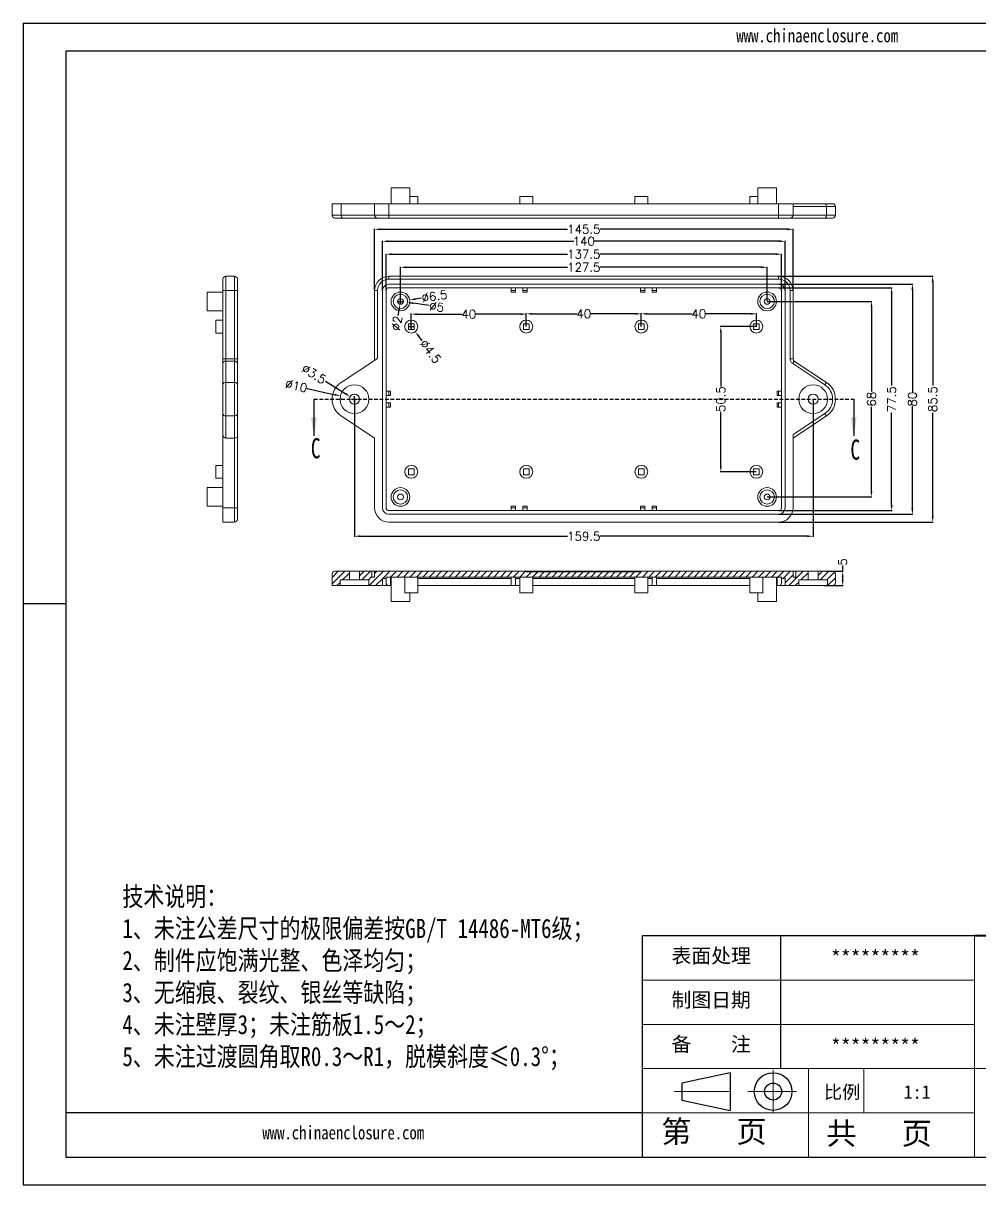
# Model space of a CAD drawing. Header units: inches. Extents: x 1171 to 2510, y 1089 to 1492.
# Drawn here: x 1788.4 to 2121.3, y 1088.5 to 1492.3 of the extents above; entities that cross this region are included whole.
import ezdxf

# ---------------------------------------------------------------- set-up
doc = ezdxf.new("R2010")
doc.units = ezdxf.units.IN
doc.linetypes.add('CENTER2', pattern=[28.575, 19.05, -3.175, 3.175, -3.175])
doc.linetypes.add('HIDDEN', pattern=[1.905, 1.27, -0.635])
doc.layers.add('文字', color=81, linetype='Continuous')
for name, color, linetype, lineweight in [('粗实线', 7, 'Continuous', 30), ('细实线', 3, 'Continuous', 9), ('细点划线', 2, 'CENTER2', 9)]:
    doc.layers.add(name, color=color, linetype=linetype, lineweight=lineweight)
doc.styles.add('SLDTEXTSTYLE5', font='TXT', dxfattribs={"width": 0.7})
doc.styles.get("Standard").update_dxf_attribs({"font": 'txt', "bigfont": 'gbcbig.shx'})
doc.styles.add('宋体', font='', dxfattribs={"width": 0.8, "height": 3.5})
doc.styles.get('宋体').set_extended_font_data('SimSun')
doc.dimstyles.new('3', dxfattribs={"dimtxt": 3, "dimasz": 2, "dimexe": 0.18, "dimexo": 0.0625, "dimgap": 0.2, "dimtad": 0, "dimzin": 12, "dimdsep": 46, "dimtxsty": 'Standard', "dimcen": 1, "dimclrd": 3, "dimclre": 3, "dimadec": 0, "dimazin": 0, "dimtfac": 1, "dimtofl": 0, "dimtmove": 0, "dimatfit": 3, "dimfxl": 0, "dimtolj": 1, "dimtzin": 0, "dimarcsym": 0})
pattern_1 = [(45, (0, -299.7308), (-1.122532, 1.122532), [])]

# ---------------------------------------------------------------- blocks, each defined once
blk = doc.blocks.new('*D145')
at = {"color": 3, "lineweight": -2, "transparency": 16777216}
for p, q in [((1963.28, 1386.95), (1963.28, 1391.5)), ((1965.28, 1391.32), (1980.83, 1391.32)), ((2001.28, 1391.32), (1985.73, 1391.32)), ((2003.28, 1386.95), (2003.28, 1391.5))]:
    blk.add_line(p, q, dxfattribs=at)
at = {"color": 3, "transparency": 16777216}
for points in [[(1965.28, 1391.65), (1965.28, 1390.98), (1963.28, 1391.32)], [(2001.28, 1391.65), (2001.28, 1390.98), (2003.28, 1391.32)]]:
    blk.add_solid(points, dxfattribs=at)
at = {"layer": 'Defpoints', "color": 0, "transparency": 16777216}
for p in [(2003.28, 1391.32), (1963.28, 1386.89), (2003.28, 1386.89)]:
    blk.add_point(p, dxfattribs=at)
at = {"color": 0, "transparency": 16777216, "insert": (1983.28, 1391.32), "char_height": 3, "attachment_point": 5}
blk.add_mtext('\\A1;40', dxfattribs=at)
blk = doc.blocks.new('*D146')
at = {"color": 3, "lineweight": -2, "transparency": 16777216}
for p, q in [((2003.28, 1386.95), (2003.28, 1391.5)), ((2005.28, 1391.32), (2020.83, 1391.32)), ((2041.28, 1391.32), (2025.73, 1391.32)), ((2043.28, 1386.95), (2043.28, 1391.5))]:
    blk.add_line(p, q, dxfattribs=at)
at = {"color": 3, "transparency": 16777216}
for points in [[(2005.28, 1391.65), (2005.28, 1390.98), (2003.28, 1391.32)], [(2041.28, 1391.65), (2041.28, 1390.98), (2043.28, 1391.32)]]:
    blk.add_solid(points, dxfattribs=at)
at = {"layer": 'Defpoints', "color": 0, "transparency": 16777216}
for p in [(2043.28, 1391.32), (2003.28, 1386.89), (2043.28, 1386.89)]:
    blk.add_point(p, dxfattribs=at)
at = {"color": 0, "transparency": 16777216, "insert": (2023.28, 1391.32), "char_height": 3, "attachment_point": 5}
blk.add_mtext('\\A1;40', dxfattribs=at)
blk = doc.blocks.new('*D147')
at = {"color": 3, "lineweight": -2, "transparency": 16777216}
for p, q in [((1923.28, 1386.95), (1923.28, 1391.38)), ((1925.28, 1391.2), (1940.83, 1391.2)), ((1961.28, 1391.2), (1945.73, 1391.2)), ((1963.28, 1386.95), (1963.28, 1391.38))]:
    blk.add_line(p, q, dxfattribs=at)
at = {"color": 3, "transparency": 16777216}
for points in [[(1925.28, 1391.53), (1925.28, 1390.86), (1923.28, 1391.2)], [(1961.28, 1391.53), (1961.28, 1390.86), (1963.28, 1391.2)]]:
    blk.add_solid(points, dxfattribs=at)
at = {"layer": 'Defpoints', "color": 0, "transparency": 16777216}
for p in [(1963.28, 1391.2), (1923.28, 1386.89), (1963.28, 1386.89)]:
    blk.add_point(p, dxfattribs=at)
at = {"color": 0, "transparency": 16777216, "insert": (1943.28, 1391.2), "char_height": 3, "attachment_point": 5}
blk.add_mtext('\\A1;40', dxfattribs=at)
blk = doc.blocks.new('*D148')
at = {"color": 3, "lineweight": -2, "transparency": 16777216}
for p, q in [((1919.53, 1395.7), (1919.53, 1407.67)), ((1921.53, 1407.49), (1977.58, 1407.49)), ((2045.03, 1407.49), (1988.98, 1407.49)), ((2047.03, 1395.7), (2047.03, 1407.67))]:
    blk.add_line(p, q, dxfattribs=at)
at = {"color": 3, "transparency": 16777216}
for points in [[(1921.53, 1407.82), (1921.53, 1407.15), (1919.53, 1407.49)], [(2045.03, 1407.82), (2045.03, 1407.15), (2047.03, 1407.49)]]:
    blk.add_solid(points, dxfattribs=at)
at = {"layer": 'Defpoints', "color": 0, "transparency": 16777216}
for p in [(2047.03, 1407.49), (1919.53, 1395.64), (2047.03, 1395.64)]:
    blk.add_point(p, dxfattribs=at)
at = {"color": 0, "transparency": 16777216, "insert": (1983.28, 1407.49), "char_height": 3, "attachment_point": 5}
blk.add_mtext('\\A1;127.5', dxfattribs=at)
blk = doc.blocks.new('*D149')
at = {"color": 3, "lineweight": -2, "transparency": 16777216}
for p, q in [((1914.53, 1399.45), (1914.53, 1412.22)), ((1916.53, 1412.04), (1977.58, 1412.04)), ((2050.03, 1412.04), (1988.98, 1412.04)), ((2052.03, 1399.45), (2052.03, 1412.22))]:
    blk.add_line(p, q, dxfattribs=at)
at = {"color": 3, "transparency": 16777216}
for points in [[(1916.53, 1412.37), (1916.53, 1411.71), (1914.53, 1412.04)], [(2050.03, 1412.37), (2050.03, 1411.71), (2052.03, 1412.04)]]:
    blk.add_solid(points, dxfattribs=at)
at = {"layer": 'Defpoints', "color": 0, "transparency": 16777216}
for p in [(1914.53, 1412.04), (1914.53, 1399.39), (2052.03, 1399.39)]:
    blk.add_point(p, dxfattribs=at)
at = {"color": 0, "transparency": 16777216, "insert": (1983.28, 1412.04), "char_height": 3, "attachment_point": 5}
blk.add_mtext('\\A1;137.5', dxfattribs=at)
blk = doc.blocks.new('*D150')
at = {"color": 3, "lineweight": -2, "transparency": 16777216}
for p, q in [((1913.28, 1399.45), (1913.28, 1416.73)), ((1915.28, 1416.55), (1979.83, 1416.55)), ((2051.28, 1416.55), (1986.73, 1416.55)), ((2053.28, 1399.45), (2053.28, 1416.73))]:
    blk.add_line(p, q, dxfattribs=at)
at = {"color": 3, "transparency": 16777216}
for points in [[(1915.28, 1416.89), (1915.28, 1416.22), (1913.28, 1416.55)], [(2051.28, 1416.89), (2051.28, 1416.22), (2053.28, 1416.55)]]:
    blk.add_solid(points, dxfattribs=at)
at = {"layer": 'Defpoints', "color": 0, "transparency": 16777216}
for p in [(2053.28, 1416.55), (1913.28, 1399.39), (2053.28, 1399.39)]:
    blk.add_point(p, dxfattribs=at)
at = {"color": 0, "transparency": 16777216, "insert": (1983.28, 1416.55), "char_height": 3, "attachment_point": 5}
blk.add_mtext('\\A1;140', dxfattribs=at)
blk = doc.blocks.new('*D151')
at = {"color": 3, "lineweight": -2, "transparency": 16777216}
for p, q in [((1910.53, 1399.45), (1910.53, 1420.88)), ((1912.53, 1420.7), (1977.58, 1420.7)), ((2054.03, 1420.7), (1988.98, 1420.7)), ((2056.03, 1399.45), (2056.03, 1420.88))]:
    blk.add_line(p, q, dxfattribs=at)
at = {"color": 3, "transparency": 16777216}
for points in [[(1912.53, 1421.04), (1912.53, 1420.37), (1910.53, 1420.7)], [(2054.03, 1421.04), (2054.03, 1420.37), (2056.03, 1420.7)]]:
    blk.add_solid(points, dxfattribs=at)
at = {"layer": 'Defpoints', "color": 0, "transparency": 16777216}
for p in [(1910.53, 1420.7), (1910.53, 1399.39), (2056.03, 1399.39)]:
    blk.add_point(p, dxfattribs=at)
at = {"color": 0, "transparency": 16777216, "insert": (1983.28, 1420.7), "char_height": 3, "attachment_point": 5}
blk.add_mtext('\\A1;145.5', dxfattribs=at)
blk = doc.blocks.new('*D152')
at = {"color": 3, "lineweight": -2, "transparency": 16777216}
for p, q in [((2043.21, 1386.89), (2030.74, 1386.89)), ((2030.92, 1384.89), (2030.92, 1366.09)), ((2030.92, 1338.39), (2030.92, 1357.19)), ((2043.21, 1336.39), (2030.74, 1336.39))]:
    blk.add_line(p, q, dxfattribs=at)
at = {"color": 3, "transparency": 16777216}
for points in [[(2030.59, 1384.89), (2031.26, 1384.89), (2030.92, 1386.89)], [(2030.59, 1338.39), (2031.26, 1338.39), (2030.92, 1336.39)]]:
    blk.add_solid(points, dxfattribs=at)
at = {"layer": 'Defpoints', "color": 0, "transparency": 16777216}
for p in [(2030.92, 1386.89), (2043.28, 1386.89), (2043.28, 1336.39)]:
    blk.add_point(p, dxfattribs=at)
at = {"color": 0, "transparency": 16777216, "insert": (2030.92, 1361.64), "char_height": 3, "attachment_point": 5, "rotation": 90}
blk.add_mtext('\\A1;50.5', dxfattribs=at)
blk = doc.blocks.new('*D153')
at = {"color": 3, "lineweight": -2, "transparency": 16777216}
for p, q in [((1903.53, 1361.58), (1903.53, 1313.8)), ((2063.03, 1361.58), (2063.03, 1313.8)), ((1905.53, 1313.98), (1977.58, 1313.98)), ((2061.03, 1313.98), (1988.98, 1313.98))]:
    blk.add_line(p, q, dxfattribs=at)
at = {"color": 3, "transparency": 16777216}
for points in [[(1905.53, 1314.32), (1905.53, 1313.65), (1903.53, 1313.98)], [(2061.03, 1314.32), (2061.03, 1313.65), (2063.03, 1313.98)]]:
    blk.add_solid(points, dxfattribs=at)
at = {"layer": 'Defpoints', "color": 0, "transparency": 16777216}
for p in [(1903.53, 1361.64), (2063.03, 1361.64), (1903.53, 1313.98)]:
    blk.add_point(p, dxfattribs=at)
at = {"color": 0, "transparency": 16777216, "insert": (1983.28, 1313.98), "char_height": 3, "attachment_point": 5}
blk.add_mtext('\\A1;159.5', dxfattribs=at)
blk = doc.blocks.new('*D154')
at = {"color": 3, "lineweight": -2, "transparency": 16777216}
for p, q in [((2047.09, 1395.64), (2083.48, 1395.64)), ((2083.3, 1393.64), (2083.3, 1364.34)), ((2083.3, 1329.64), (2083.3, 1358.94)), ((2047.09, 1327.64), (2083.48, 1327.64))]:
    blk.add_line(p, q, dxfattribs=at)
at = {"color": 3, "transparency": 16777216}
for points in [[(2082.96, 1393.64), (2083.63, 1393.64), (2083.3, 1395.64)], [(2082.96, 1329.64), (2083.63, 1329.64), (2083.3, 1327.64)]]:
    blk.add_solid(points, dxfattribs=at)
at = {"layer": 'Defpoints', "color": 0, "transparency": 16777216}
for p in [(2047.03, 1395.64), (2083.3, 1395.64), (2047.03, 1327.64)]:
    blk.add_point(p, dxfattribs=at)
at = {"color": 0, "transparency": 16777216, "insert": (2083.3, 1361.64), "char_height": 3, "attachment_point": 5, "rotation": 90}
blk.add_mtext('\\A1;68', dxfattribs=at)
blk = doc.blocks.new('*D155')
at = {"color": 3, "lineweight": -2, "transparency": 16777216}
for p, q in [((2051.09, 1400.39), (2090.5, 1400.39)), ((2090.32, 1398.39), (2090.32, 1366.34)), ((2090.32, 1324.89), (2090.32, 1356.94)), ((2051.09, 1322.89), (2090.5, 1322.89))]:
    blk.add_line(p, q, dxfattribs=at)
at = {"color": 3, "transparency": 16777216}
for points in [[(2089.99, 1398.39), (2090.65, 1398.39), (2090.32, 1400.39)], [(2089.99, 1324.89), (2090.65, 1324.89), (2090.32, 1322.89)]]:
    blk.add_solid(points, dxfattribs=at)
at = {"layer": 'Defpoints', "color": 0, "transparency": 16777216}
for p in [(2051.03, 1400.39), (2051.03, 1322.89), (2090.32, 1322.89)]:
    blk.add_point(p, dxfattribs=at)
at = {"color": 0, "transparency": 16777216, "insert": (2090.32, 1361.64), "char_height": 3, "attachment_point": 5, "rotation": 90}
blk.add_mtext('\\A1;77.5', dxfattribs=at)
blk = doc.blocks.new('*D156')
at = {"color": 3, "lineweight": -2, "transparency": 16777216}
for p, q in [((2051.09, 1401.64), (2097.71, 1401.64)), ((2097.53, 1399.64), (2097.53, 1364.09)), ((2097.53, 1323.64), (2097.53, 1359.19)), ((2051.09, 1321.64), (2097.71, 1321.64))]:
    blk.add_line(p, q, dxfattribs=at)
at = {"color": 3, "transparency": 16777216}
for points in [[(2097.2, 1399.64), (2097.86, 1399.64), (2097.53, 1401.64)], [(2097.2, 1323.64), (2097.86, 1323.64), (2097.53, 1321.64)]]:
    blk.add_solid(points, dxfattribs=at)
at = {"layer": 'Defpoints', "color": 0, "transparency": 16777216}
for p in [(2051.03, 1401.64), (2051.03, 1321.64), (2097.53, 1321.64)]:
    blk.add_point(p, dxfattribs=at)
at = {"color": 0, "transparency": 16777216, "insert": (2097.53, 1361.64), "char_height": 3, "attachment_point": 5, "rotation": 90}
blk.add_mtext('\\A1;80', dxfattribs=at)
blk = doc.blocks.new('*D157')
at = {"color": 3, "lineweight": -2, "transparency": 16777216}
for p, q in [((2051.09, 1404.39), (2104.77, 1404.39)), ((2104.59, 1402.39), (2104.59, 1366.34)), ((2104.59, 1320.89), (2104.59, 1356.94)), ((2051.09, 1318.89), (2104.77, 1318.89))]:
    blk.add_line(p, q, dxfattribs=at)
at = {"color": 3, "transparency": 16777216}
for points in [[(2104.25, 1402.39), (2104.92, 1402.39), (2104.59, 1404.39)], [(2104.25, 1320.89), (2104.92, 1320.89), (2104.59, 1318.89)]]:
    blk.add_solid(points, dxfattribs=at)
at = {"layer": 'Defpoints', "color": 0, "transparency": 16777216}
for p in [(2051.03, 1404.39), (2104.59, 1404.39), (2051.03, 1318.89)]:
    blk.add_point(p, dxfattribs=at)
at = {"color": 0, "transparency": 16777216, "insert": (2104.59, 1361.64), "char_height": 3, "attachment_point": 5, "rotation": 90}
blk.add_mtext('\\A1;85.5', dxfattribs=at)
blk = doc.blocks.new('*D159')
at = {"color": 3, "lineweight": -2, "transparency": 16777216}
for p, q in [((2067.34, 1301.81), (2073.47, 1301.81)), ((2073.29, 1301.81), (2073.29, 1303.81)), ((2066.72, 1296.81), (2073.47, 1296.81)), ((2073.29, 1298.81), (2073.29, 1299.81))]:
    blk.add_line(p, q, dxfattribs=at)
at = {"color": 3, "transparency": 16777216}
for points in [[(2072.95, 1299.81), (2073.62, 1299.81), (2073.29, 1301.81)], [(2072.95, 1298.81), (2073.62, 1298.81), (2073.29, 1296.81)]]:
    blk.add_solid(points, dxfattribs=at)
at = {"layer": 'Defpoints', "color": 0, "transparency": 16777216}
for p in [(2067.28, 1301.81), (2073.29, 1301.81), (2066.66, 1296.81)]:
    blk.add_point(p, dxfattribs=at)
at = {"color": 0, "transparency": 16777216, "insert": (2073.29, 1305.01), "char_height": 3, "attachment_point": 5, "rotation": 90}
blk.add_mtext('\\A1;5', dxfattribs=at)
blk = doc.blocks.new('*D161')
at = {"color": 3, "lineweight": -2, "transparency": 16777216}
for p, q in [((1922.28, 1386.89), (1924.28, 1386.89)), ((1923.28, 1385.89), (1923.28, 1387.89)), ((1927.1, 1381.94), (1925.88, 1383.53))]:
    blk.add_line(p, q, dxfattribs=at)
at = {"color": 3, "transparency": 16777216}
blk.add_solid([(1926.14, 1383.73), (1925.61, 1383.32), (1924.65, 1385.11)], dxfattribs=at)
at = {"layer": 'Defpoints', "color": 0, "transparency": 16777216}
for p in [(1921.9, 1388.67), (1924.65, 1385.11)]:
    blk.add_point(p, dxfattribs=at)
at = {"color": 0, "transparency": 16777216, "insert": (1929.97, 1378.22), "char_height": 3, "attachment_point": 5, "rotation": 307.6873}
blk.add_mtext('\\A1;∅4.5', dxfattribs=at)
blk = doc.blocks.new('*D162')
at = {"color": 3, "lineweight": -2, "transparency": 16777216}
for p, q in [((1918.53, 1395.64), (1920.53, 1395.64)), ((1919.53, 1394.64), (1919.53, 1396.64)), ((1926.69, 1396.73), (1924.72, 1396.43))]:
    blk.add_line(p, q, dxfattribs=at)
at = {"color": 3, "transparency": 16777216}
blk.add_solid([(1924.67, 1396.76), (1924.77, 1396.1), (1922.74, 1396.13)], dxfattribs=at)
at = {"layer": 'Defpoints', "color": 0, "transparency": 16777216}
for p in [(1916.31, 1395.15), (1922.74, 1396.13)]:
    blk.add_point(p, dxfattribs=at)
at = {"color": 0, "transparency": 16777216, "insert": (1931.34, 1397.43), "char_height": 3, "attachment_point": 5, "rotation": 8.6186}
blk.add_mtext('\\A1;∅6.5', dxfattribs=at)
blk = doc.blocks.new('*D163')
at = {"color": 3, "lineweight": -2, "transparency": 16777216}
for p, q in [((1918.53, 1395.64), (1920.53, 1395.64)), ((1919.53, 1394.64), (1919.53, 1396.64)), ((1929.47, 1394.16), (1923.98, 1394.98))]:
    blk.add_line(p, q, dxfattribs=at)
at = {"color": 3, "transparency": 16777216}
blk.add_solid([(1924.03, 1395.31), (1923.93, 1394.65), (1922, 1395.27)], dxfattribs=at)
at = {"layer": 'Defpoints', "color": 0, "transparency": 16777216}
for p in [(1917.05, 1396.01), (1922, 1395.27)]:
    blk.add_point(p, dxfattribs=at)
at = {"color": 0, "transparency": 16777216, "insert": (1932.14, 1393.76), "char_height": 3, "attachment_point": 5, "rotation": 351.5324}
blk.add_mtext('\\A1;∅5', dxfattribs=at)
blk = doc.blocks.new('*D164')
at = {"color": 3, "lineweight": -2, "transparency": 16777216}
for p, q in [((1918.53, 1395.64), (1920.53, 1395.64)), ((1919.53, 1394.64), (1919.53, 1396.64)), ((1918.69, 1390.71), (1919.02, 1392.68))]:
    blk.add_line(p, q, dxfattribs=at)
at = {"color": 3, "transparency": 16777216}
blk.add_solid([(1918.7, 1392.74), (1919.35, 1392.63), (1919.36, 1394.65)], dxfattribs=at)
at = {"layer": 'Defpoints', "color": 0, "transparency": 16777216}
for p in [(1919.36, 1394.65), (1919.69, 1396.63)]:
    blk.add_point(p, dxfattribs=at)
at = {"color": 0, "transparency": 16777216, "insert": (1918.24, 1388.05), "char_height": 3, "attachment_point": 5, "rotation": 80.3481}
blk.add_mtext('\\A1;∅2', dxfattribs=at)
blk = doc.blocks.new('*D168')
at = {"color": 3, "lineweight": -2, "transparency": 16777216}
for p, q in [((1893.44, 1367.89), (1900.34, 1363.62)), ((1902.53, 1361.64), (1904.53, 1361.64)), ((1903.53, 1360.64), (1903.53, 1362.64))]:
    blk.add_line(p, q, dxfattribs=at)
at = {"color": 3, "transparency": 16777216}
blk.add_solid([(1900.52, 1363.9), (1900.16, 1363.33), (1902.04, 1362.56)], dxfattribs=at)
at = {"layer": 'Defpoints', "color": 0, "transparency": 16777216}
for p in [(1902.04, 1362.56), (1905.01, 1360.72)]:
    blk.add_point(p, dxfattribs=at)
at = {"color": 0, "transparency": 16777216, "insert": (1889.45, 1370.37), "char_height": 3, "attachment_point": 5, "rotation": 328.1858}
blk.add_mtext('\\A1;∅3.5', dxfattribs=at)
blk = doc.blocks.new('*D169')
at = {"color": 3, "lineweight": -2, "transparency": 16777216}
for p, q in [((1886.68, 1365.49), (1896.7, 1363.2)), ((1902.53, 1361.64), (1904.53, 1361.64)), ((1903.53, 1360.64), (1903.53, 1362.64))]:
    blk.add_line(p, q, dxfattribs=at)
at = {"color": 3, "transparency": 16777216}
blk.add_solid([(1896.78, 1363.52), (1896.63, 1362.87), (1898.65, 1362.75)], dxfattribs=at)
at = {"layer": 'Defpoints', "color": 0, "transparency": 16777216}
for p in [(1898.65, 1362.75), (1908.4, 1360.53)]:
    blk.add_point(p, dxfattribs=at)
at = {"color": 0, "transparency": 16777216, "insert": (1883.32, 1366.26), "char_height": 3, "attachment_point": 5, "rotation": 347.136}
blk.add_mtext('\\A1;∅10', dxfattribs=at)

msp = doc.modelspace()

# ---------------------------------------------------------------- hatches: boundary and pattern name
at = {"linetype": 'Continuous', "lineweight": 0}
h = msp.add_hatch(dxfattribs=at)
h.set_pattern_fill('ANSI31', color=4, scale=0.5, style=0)
h.set_pattern_definition(pattern_1)
edge = h.paths.add_edge_path(flags=0)
edge.add_line((1898.527, 1296.81), (1898.527, 1298.81))
edge.add_line((1898.527, 1298.81), (1901.777, 1298.81))
edge.add_line((1901.777, 1298.81), (1901.777, 1301.81))
edge.add_line((1901.777, 1301.81), (1896.777, 1301.81))
edge.add_arc((1896.777, 1300.81), 1, 90, 180)
edge.add_line((1895.777, 1300.81), (1895.777, 1296.81))
edge.add_line((1895.777, 1296.81), (1898.527, 1296.81))
h = msp.add_hatch(dxfattribs=at)
h.set_pattern_fill('ANSI31', color=4, scale=0.5, style=0)
h.set_pattern_definition(pattern_1)
h.paths.add_polyline_path([(2052.027, 1299.81), (2052.027, 1299.31), (2053.277, 1299.31), (2053.277, 1296.81), (2058.027, 1296.81), (2058.027, 1298.81), (2061.277, 1298.81), (2061.277, 1301.81), (2057.027, 1301.81), (2057.027, 1299.81), (2056.027, 1299.81), (2056.027, 1301.81), (2003.277, 1301.81), (2003.277, 1301.61), (1963.277, 1301.61), (1963.277, 1301.81), (1910.527, 1301.81), (1910.527, 1299.81), (1909.527, 1299.81), (1909.527, 1301.81), (1905.277, 1301.81), (1905.277, 1298.81), (1908.527, 1298.81), (1908.527, 1296.81), (1913.277, 1296.81), (1913.277, 1299.31), (1914.527, 1299.31), (1914.527, 1299.81)], flags=0)
h = msp.add_hatch(dxfattribs=at)
h.set_pattern_fill('ANSI31', color=4, scale=0.5, style=0)
h.set_pattern_definition(pattern_1)
edge = h.paths.add_edge_path(flags=0)
edge.add_line((2069.777, 1301.81), (2064.777, 1301.81))
edge.add_line((2064.777, 1301.81), (2064.777, 1298.81))
edge.add_line((2064.777, 1298.81), (2068.027, 1298.81))
edge.add_line((2068.027, 1298.81), (2068.027, 1296.81))
edge.add_line((2068.027, 1296.81), (2069.777, 1296.81))
edge.add_arc((2069.777, 1297.81), 1, 270, 360)
edge.add_line((2070.777, 1297.81), (2070.777, 1300.81))
edge.add_arc((2069.777, 1300.81), 1, 0, 90)

# ---------------------------------------------------------------- linework, layer by layer
for p, q in [((1788.359, 1492.348), (2359.5, 1492.348)), ((1788.359, 1492.348), (1788.359, 1088.511)), ((1803.138, 1482.733), (2349.885, 1482.733)), ((1803.138, 1482.733), (1803.138, 1098.126)), ((2077.127, 1361.64), (2077.127, 1348.94)), ((1803.138, 1290.43), (1788.359, 1290.43)), ((1788.359, 1275.473), (1788.359, 1088.511)), ((2119.121, 1175.048), (2003.739, 1175.048)), ((2003.739, 1098.126), (2003.739, 1175.048)), ((2051.815, 1128.895), (2051.815, 1175.048)), ((2003.739, 1113.511), (1803.138, 1113.511)), ((1803.138, 1098.126), (2349.885, 1098.126)), ((1788.359, 1088.511), (2359.5, 1088.511)), ((1788.359, 1088.511), (2052.776, 1088.511))]:
    msp.add_line(p, q)
at = {"color": 7, "linetype": 'Continuous', "lineweight": 15}
for p, q in [((1916.277, 1435.108), (1916.277, 1429.608)), ((1922.777, 1435.108), (1916.277, 1435.108)), ((1922.777, 1429.608), (1922.777, 1435.108)), ((2043.777, 1435.108), (2043.777, 1429.608)), ((2043.777, 1435.108), (2050.277, 1435.108)), ((2050.277, 1429.608), (2050.277, 1435.108)), ((1895.777, 1429.608), (1895.777, 1425.608)), ((1898.922, 1429.608), (1895.777, 1429.608)), ((1898.922, 1425.608), (1898.922, 1429.608)), ((1910.527, 1429.608), (1898.922, 1429.608)), ((1910.527, 1429.608), (1915.527, 1429.608)), ((1910.527, 1425.608), (1910.527, 1429.608)), ((1915.527, 1429.608), (1915.527, 1425.608)), ((1915.527, 1429.608), (2051.027, 1429.608)), ((1925.527, 1432.108), (1922.777, 1432.108)), ((1925.527, 1429.608), (1925.527, 1432.108)), ((1961.027, 1432.108), (1961.027, 1429.608)), ((1965.527, 1432.108), (1961.027, 1432.108)), ((1965.527, 1429.608), (1965.527, 1432.108)), ((2001.027, 1432.108), (2001.027, 1429.608)), ((2001.027, 1432.108), (2005.527, 1432.108)), ((2005.527, 1429.608), (2005.527, 1432.108)), ((2041.027, 1432.108), (2041.027, 1429.608)), ((2041.027, 1432.108), (2043.777, 1432.108)), ((2051.027, 1429.608), (2056.027, 1429.608)), ((2051.027, 1425.608), (2051.027, 1429.608)), ((2056.027, 1429.608), (2056.027, 1425.608)), ((2056.027, 1429.608), (2067.081, 1429.608)), ((2067.081, 1429.608), (2069.777, 1429.608)), ((1898.922, 1425.608), (1910.527, 1425.608)), ((1910.527, 1425.608), (1915.527, 1425.608)), ((1915.527, 1425.608), (1915.527, 1424.608)), ((1915.527, 1425.608), (2051.027, 1425.608)), ((2051.027, 1425.608), (2056.027, 1425.608)), ((2051.027, 1425.608), (2051.027, 1424.608)), ((2067.632, 1428.608), (2056.027, 1428.608)), ((2056.027, 1425.608), (2067.632, 1425.608)), ((2067.632, 1425.608), (2067.632, 1428.608)), ((2070.777, 1425.608), (2070.777, 1428.608)), ((1899.472, 1424.608), (1896.777, 1424.608)), ((1911.527, 1424.608), (1899.472, 1424.608)), ((1915.527, 1424.608), (1911.527, 1424.608)), ((2051.027, 1424.608), (1915.527, 1424.608)), ((2055.027, 1424.608), (2051.027, 1424.608)), ((2067.081, 1424.608), (2055.027, 1424.608)), ((2069.777, 1424.608), (2067.081, 1424.608)), ((1857.809, 1399.39), (1857.809, 1403.39)), ((1858.809, 1404.39), (1858.809, 1399.39)), ((1858.809, 1404.39), (1861.809, 1404.39)), ((1861.809, 1399.39), (1861.809, 1404.39)), ((1862.809, 1403.39), (1862.809, 1399.39)), ((1915.527, 1403.39), (1915.527, 1404.39)), ((1915.527, 1404.39), (2051.027, 1404.39)), ((2051.027, 1403.39), (1915.527, 1403.39)), ((2051.027, 1401.64), (1915.527, 1401.64)), ((2051.027, 1403.39), (2051.027, 1404.39)), ((1857.809, 1398.89), (1852.309, 1398.89)), ((1852.309, 1398.89), (1852.309, 1392.39)), ((1857.809, 1399.39), (1858.809, 1399.39)), ((1857.809, 1375.679), (1857.809, 1399.39)), ((1858.809, 1399.39), (1858.809, 1375.679)), ((1861.809, 1399.39), (1858.809, 1399.39)), ((1861.809, 1375.679), (1861.809, 1399.39)), ((1862.809, 1399.39), (1861.809, 1399.39)), ((1862.809, 1399.39), (1862.809, 1375.679)), ((1910.527, 1375.14), (1910.527, 1399.39)), ((1911.527, 1399.39), (1910.527, 1399.39)), ((1911.527, 1399.39), (1911.527, 1375.8)), ((1913.277, 1399.39), (1913.277, 1323.89)), ((1914.527, 1399.39), (1914.527, 1364.39)), ((1958.027, 1400.39), (1915.527, 1400.39)), ((1958.027, 1400.39), (1959.527, 1400.39)), ((1958.027, 1399.39), (1958.027, 1400.39)), ((1958.027, 1399.39), (1958.027, 1398.89)), ((1959.527, 1399.39), (1958.027, 1399.39)), ((1958.027, 1398.89), (1959.527, 1398.89)), ((1959.527, 1400.39), (1959.527, 1399.39)), ((1962.027, 1400.39), (1959.527, 1400.39)), ((1959.527, 1398.89), (1959.527, 1399.39)), ((1962.027, 1400.39), (1963.527, 1400.39)), ((1962.027, 1399.39), (1962.027, 1400.39)), ((1963.527, 1399.39), (1962.027, 1399.39)), ((1962.027, 1399.39), (1962.027, 1398.89)), ((1962.027, 1398.89), (1963.527, 1398.89)), ((1963.527, 1400.39), (1963.527, 1399.39)), ((2003.027, 1400.39), (1963.527, 1400.39)), ((1963.527, 1398.89), (1963.527, 1399.39)), ((2003.027, 1400.39), (2004.527, 1400.39)), ((2003.027, 1399.39), (2003.027, 1400.39)), ((2004.527, 1399.39), (2003.027, 1399.39)), ((2003.027, 1398.89), (2003.027, 1399.39)), ((2004.527, 1398.89), (2003.027, 1398.89)), ((2004.527, 1400.39), (2004.527, 1399.39)), ((2007.027, 1400.39), (2004.527, 1400.39)), ((2004.527, 1399.39), (2004.527, 1398.89)), ((2007.027, 1400.39), (2008.527, 1400.39)), ((2007.027, 1399.39), (2007.027, 1400.39)), ((2008.527, 1399.39), (2007.027, 1399.39)), ((2007.027, 1398.89), (2007.027, 1399.39)), ((2008.527, 1398.89), (2007.027, 1398.89)), ((2008.527, 1400.39), (2008.527, 1399.39)), ((2051.027, 1400.39), (2008.527, 1400.39)), ((2008.527, 1399.39), (2008.527, 1398.89)), ((2052.027, 1364.39), (2052.027, 1399.39)), ((2053.277, 1323.89), (2053.277, 1399.39)), ((2055.027, 1375.679), (2055.027, 1399.39)), ((2055.027, 1399.39), (2056.027, 1399.39)), ((2056.027, 1399.39), (2056.027, 1375.679)), ((1852.309, 1392.39), (1857.809, 1392.39)), ((1857.809, 1389.14), (1855.309, 1389.14)), ((1855.309, 1389.14), (1855.309, 1384.64)), ((1922.277, 1387.89), (1922.277, 1385.89)), ((1924.277, 1387.89), (1922.277, 1387.89)), ((1922.277, 1385.89), (1924.277, 1385.89)), ((1924.277, 1385.89), (1924.277, 1387.89)), ((1964.277, 1387.89), (1962.277, 1387.89)), ((1962.277, 1387.89), (1962.277, 1385.89)), ((1962.277, 1385.89), (1964.277, 1385.89)), ((1964.277, 1385.89), (1964.277, 1387.89)), ((2002.277, 1385.89), (2002.277, 1387.89)), ((2002.277, 1387.89), (2004.277, 1387.89)), ((2004.277, 1385.89), (2002.277, 1385.89)), ((2004.277, 1387.89), (2004.277, 1385.89)), ((2042.277, 1385.89), (2042.277, 1387.89)), ((2042.277, 1387.89), (2044.277, 1387.89)), ((2044.277, 1385.89), (2042.277, 1385.89)), ((2044.277, 1387.89), (2044.277, 1385.89)), ((1855.309, 1384.64), (1857.809, 1384.64)), ((1857.809, 1375.679), (1858.809, 1375.679)), ((1857.809, 1375.679), (1857.809, 1374.009)), ((1857.809, 1366.648), (1857.809, 1374.009)), ((1858.809, 1374.844), (1858.809, 1375.679)), ((1858.809, 1375.679), (1861.809, 1375.679)), ((1858.809, 1374.844), (1858.809, 1367.483)), ((1861.809, 1374.844), (1858.809, 1374.844)), ((1861.809, 1374.844), (1861.809, 1375.679)), ((1862.809, 1375.679), (1861.809, 1375.679)), ((1861.809, 1367.483), (1861.809, 1374.844)), ((1862.809, 1374.009), (1862.809, 1375.679)), ((1862.809, 1374.009), (1862.809, 1366.648)), ((1898.922, 1367.483), (1911.527, 1375.8)), ((2055.027, 1375.679), (2056.027, 1375.679)), ((2067.081, 1366.648), (2055.925, 1374.009)), ((2056.476, 1374.844), (2067.632, 1367.483)), ((1857.809, 1356.632), (1857.809, 1366.648)), ((1858.809, 1367.483), (1858.809, 1355.798)), ((1861.809, 1367.483), (1858.809, 1367.483)), ((1861.809, 1355.798), (1861.809, 1367.483)), ((1862.809, 1366.648), (1862.809, 1356.632)), ((1914.527, 1362.89), (1914.527, 1364.39)), ((1914.527, 1364.39), (1915.527, 1364.39)), ((1915.527, 1362.89), (1914.527, 1362.89)), ((1914.527, 1362.89), (1914.527, 1360.39)), ((1915.527, 1364.39), (1915.527, 1362.89)), ((1916.027, 1364.39), (1915.527, 1364.39)), ((1915.527, 1362.89), (1916.027, 1362.89)), ((1916.027, 1362.89), (1916.027, 1364.39)), ((2050.527, 1362.89), (2050.527, 1364.39)), ((2050.527, 1364.39), (2051.027, 1364.39)), ((2051.027, 1362.89), (2050.527, 1362.89)), ((2051.027, 1362.89), (2051.027, 1364.39)), ((2051.027, 1364.39), (2052.027, 1364.39)), ((2052.027, 1362.89), (2051.027, 1362.89)), ((2052.027, 1364.39), (2052.027, 1362.89)), ((2052.027, 1360.39), (2052.027, 1362.89)), ((1914.527, 1358.89), (1914.527, 1360.39)), ((1914.527, 1360.39), (1915.527, 1360.39)), ((1915.527, 1358.89), (1914.527, 1358.89)), ((1914.527, 1358.89), (1914.527, 1323.89)), ((1915.527, 1360.39), (1915.527, 1358.89)), ((1916.027, 1360.39), (1915.527, 1360.39)), ((1915.527, 1358.89), (1916.027, 1358.89)), ((1916.027, 1358.89), (1916.027, 1360.39)), ((2050.527, 1358.89), (2050.527, 1360.39)), ((2050.527, 1360.39), (2051.027, 1360.39)), ((2051.027, 1358.89), (2050.527, 1358.89)), ((2051.027, 1358.89), (2051.027, 1360.39)), ((2051.027, 1360.39), (2052.027, 1360.39)), ((2052.027, 1358.89), (2051.027, 1358.89)), ((2052.027, 1360.39), (2052.027, 1358.89)), ((2052.027, 1323.89), (2052.027, 1358.89)), ((1857.809, 1349.338), (1857.809, 1356.632)), ((1861.809, 1355.798), (1858.809, 1355.798)), ((1858.809, 1355.798), (1858.809, 1348.14)), ((1861.809, 1348.14), (1861.809, 1355.798)), ((1862.809, 1356.632), (1862.809, 1348.679)), ((1910.527, 1348.14), (1898.922, 1355.798)), ((2056.027, 1349.338), (2067.081, 1356.632)), ((2067.632, 1355.798), (2056.027, 1348.14)), ((1857.809, 1323.89), (1857.809, 1349.338)), ((2056.027, 1323.89), (2056.027, 1349.338)), ((1861.809, 1348.14), (1858.809, 1348.14)), ((1861.809, 1323.89), (1861.809, 1348.14)), ((1862.809, 1348.679), (1862.809, 1323.89)), ((1910.527, 1348.14), (1910.527, 1323.89)), ((1857.809, 1338.64), (1855.309, 1338.64)), ((1855.309, 1334.14), (1855.309, 1338.64)), ((1922.277, 1337.39), (1924.277, 1337.39)), ((1922.277, 1335.39), (1922.277, 1337.39)), ((1924.277, 1337.39), (1924.277, 1335.39)), ((1962.277, 1337.39), (1964.277, 1337.39)), ((1962.277, 1335.39), (1962.277, 1337.39)), ((1964.277, 1337.39), (1964.277, 1335.39)), ((2002.277, 1337.39), (2002.277, 1335.39)), ((2004.277, 1337.39), (2002.277, 1337.39)), ((2004.277, 1335.39), (2004.277, 1337.39)), ((2044.277, 1337.39), (2042.277, 1337.39)), ((2042.277, 1337.39), (2042.277, 1335.39)), ((2044.277, 1335.39), (2044.277, 1337.39)), ((1855.309, 1334.14), (1857.809, 1334.14)), ((1924.277, 1335.39), (1922.277, 1335.39)), ((1964.277, 1335.39), (1962.277, 1335.39)), ((2002.277, 1335.39), (2004.277, 1335.39)), ((2042.277, 1335.39), (2044.277, 1335.39)), ((1857.809, 1330.89), (1852.309, 1330.89)), ((1852.309, 1324.39), (1852.309, 1330.89)), ((1852.309, 1324.39), (1857.809, 1324.39)), ((1857.809, 1323.89), (1861.809, 1323.89)), ((1857.809, 1318.89), (1857.809, 1323.89)), ((1861.809, 1323.89), (1862.809, 1323.89)), ((1861.809, 1318.89), (1861.809, 1323.89)), ((1862.809, 1323.89), (1862.809, 1319.89)), ((1915.527, 1322.89), (1958.027, 1322.89)), ((1915.527, 1321.64), (2051.027, 1321.64)), ((1958.027, 1324.39), (1959.527, 1324.39)), ((1958.027, 1323.89), (1958.027, 1324.39)), ((1958.027, 1323.89), (1959.527, 1323.89)), ((1958.027, 1322.89), (1958.027, 1323.89)), ((1959.527, 1322.89), (1958.027, 1322.89)), ((1959.527, 1324.39), (1959.527, 1323.89)), ((1959.527, 1323.89), (1959.527, 1322.89)), ((1959.527, 1322.89), (1962.027, 1322.89)), ((1962.027, 1324.39), (1963.527, 1324.39)), ((1962.027, 1323.89), (1962.027, 1324.39)), ((1962.027, 1322.89), (1962.027, 1323.89)), ((1962.027, 1323.89), (1963.527, 1323.89)), ((1963.527, 1322.89), (1962.027, 1322.89)), ((1963.527, 1324.39), (1963.527, 1323.89)), ((1963.527, 1323.89), (1963.527, 1322.89)), ((1963.527, 1322.89), (2003.027, 1322.89)), ((2004.527, 1324.39), (2003.027, 1324.39)), ((2003.027, 1324.39), (2003.027, 1323.89)), ((2003.027, 1323.89), (2004.527, 1323.89)), ((2003.027, 1322.89), (2003.027, 1323.89)), ((2004.527, 1322.89), (2003.027, 1322.89)), ((2004.527, 1323.89), (2004.527, 1324.39)), ((2004.527, 1323.89), (2004.527, 1322.89)), ((2004.527, 1322.89), (2007.027, 1322.89)), ((2007.027, 1324.39), (2007.027, 1323.89)), ((2008.527, 1324.39), (2007.027, 1324.39)), ((2007.027, 1323.89), (2008.527, 1323.89)), ((2007.027, 1322.89), (2007.027, 1323.89)), ((2008.527, 1322.89), (2007.027, 1322.89)), ((2008.527, 1323.89), (2008.527, 1324.39)), ((2008.527, 1323.89), (2008.527, 1322.89)), ((2008.527, 1322.89), (2051.027, 1322.89)), ((1861.809, 1318.89), (1857.809, 1318.89)), ((1915.527, 1318.89), (2051.027, 1318.89)), ((1895.777, 1296.81), (1895.777, 1300.81)), ((1896.777, 1301.81), (1901.777, 1301.81)), ((1901.777, 1298.81), (1901.777, 1301.81)), ((1905.277, 1301.81), (1901.777, 1301.81)), ((1905.277, 1301.81), (1905.277, 1298.81)), ((1905.277, 1301.81), (1909.527, 1301.81)), ((1909.527, 1299.81), (1909.527, 1301.81)), ((1909.527, 1301.81), (1910.527, 1301.81)), ((1910.527, 1301.81), (1910.527, 1299.81)), ((1910.527, 1301.81), (1963.277, 1301.81)), ((1963.277, 1301.81), (1963.277, 1301.61)), ((2003.277, 1301.81), (1963.277, 1301.81)), ((2003.277, 1301.61), (1963.277, 1301.61)), ((2003.277, 1301.61), (2003.277, 1301.81)), ((2003.277, 1301.81), (2056.027, 1301.81)), ((2056.027, 1301.81), (2056.027, 1299.81)), ((2057.027, 1301.81), (2056.027, 1301.81)), ((2057.027, 1299.81), (2057.027, 1301.81)), ((2057.027, 1301.81), (2061.277, 1301.81)), ((2061.277, 1301.81), (2061.277, 1298.81)), ((2061.277, 1301.81), (2064.777, 1301.81)), ((2064.777, 1298.81), (2064.777, 1301.81)), ((2064.777, 1301.81), (2069.777, 1301.81)), ((2070.777, 1297.81), (2070.777, 1300.81)), ((1895.777, 1296.81), (1898.527, 1296.81)), ((1898.527, 1298.81), (1901.777, 1298.81)), ((1898.527, 1296.81), (1898.527, 1298.81)), ((1908.527, 1296.81), (1898.527, 1296.81)), ((1901.777, 1298.81), (1905.277, 1298.81)), ((1905.277, 1298.81), (1908.527, 1298.81)), ((1908.527, 1298.81), (1908.527, 1296.81)), ((1908.527, 1296.81), (1913.277, 1296.81)), ((1910.527, 1299.81), (1909.527, 1299.81)), ((1913.277, 1299.31), (1914.527, 1299.31)), ((1913.277, 1299.31), (1913.277, 1296.81)), ((1913.277, 1296.81), (1915.527, 1296.81)), ((1914.527, 1299.81), (2052.027, 1299.81)), ((1914.527, 1299.31), (1914.527, 1299.81)), ((1914.527, 1297.81), (1914.527, 1299.31)), ((1916.027, 1296.81), (1915.527, 1296.81)), ((1916.027, 1296.81), (1916.027, 1299.81)), ((1916.027, 1299.31), (1916.277, 1299.31)), ((1916.027, 1296.81), (1916.277, 1296.81)), ((1916.277, 1299.81), (1916.277, 1291.31)), ((1921.027, 1299.81), (1921.027, 1294.31)), ((1925.527, 1294.31), (1925.527, 1299.81)), ((1925.527, 1299.31), (1958.027, 1299.31)), ((1925.527, 1296.81), (1958.027, 1296.81)), ((1958.027, 1296.81), (1958.027, 1299.81)), ((1958.027, 1296.81), (1959.527, 1296.81)), ((1959.527, 1296.81), (1959.527, 1299.81)), ((1959.527, 1299.31), (1961.027, 1299.31)), ((1959.527, 1296.81), (1961.027, 1296.81)), ((1961.027, 1299.81), (1961.027, 1294.31)), ((1965.527, 1294.31), (1965.527, 1299.81)), ((1965.527, 1299.31), (2001.027, 1299.31)), ((1965.527, 1296.81), (2001.027, 1296.81)), ((2001.027, 1299.81), (2001.027, 1294.31)), ((2005.527, 1294.31), (2005.527, 1299.81)), ((2005.527, 1299.31), (2007.027, 1299.31)), ((2005.527, 1296.81), (2007.027, 1296.81)), ((2007.027, 1296.81), (2007.027, 1299.81)), ((2008.527, 1296.81), (2007.027, 1296.81)), ((2008.527, 1296.81), (2008.527, 1299.81)), ((2008.527, 1299.31), (2041.027, 1299.31)), ((2008.527, 1296.81), (2041.027, 1296.81)), ((2041.027, 1299.81), (2041.027, 1294.31)), ((2045.527, 1294.31), (2045.527, 1299.81)), ((2050.277, 1291.31), (2050.277, 1299.81)), ((2050.277, 1299.31), (2050.527, 1299.31)), ((2050.277, 1296.81), (2050.527, 1296.81)), ((2050.527, 1296.81), (2050.527, 1299.81)), ((2050.527, 1296.81), (2051.027, 1296.81)), ((2051.027, 1296.81), (2053.277, 1296.81)), ((2052.027, 1299.81), (2052.027, 1299.31)), ((2052.027, 1299.31), (2053.277, 1299.31)), ((2052.027, 1297.81), (2052.027, 1299.31)), ((2053.277, 1296.81), (2053.277, 1299.31)), ((2053.277, 1296.81), (2058.027, 1296.81)), ((2057.027, 1299.81), (2056.027, 1299.81)), ((2058.027, 1298.81), (2061.277, 1298.81)), ((2058.027, 1298.81), (2058.027, 1296.81)), ((2058.027, 1296.81), (2068.027, 1296.81)), ((2064.777, 1298.81), (2061.277, 1298.81)), ((2064.777, 1298.81), (2068.027, 1298.81)), ((2068.027, 1296.81), (2068.027, 1298.81)), ((2068.027, 1296.81), (2069.777, 1296.81)), ((1921.027, 1294.31), (1925.527, 1294.31)), ((1922.777, 1291.31), (1922.777, 1294.31)), ((1961.027, 1294.31), (1965.527, 1294.31)), ((2005.527, 1294.31), (2001.027, 1294.31)), ((2045.527, 1294.31), (2041.027, 1294.31)), ((2043.777, 1294.31), (2043.777, 1291.31)), ((1916.277, 1291.31), (1922.777, 1291.31)), ((2050.277, 1291.31), (2043.777, 1291.31))]:
    msp.add_line(p, q, dxfattribs=at)
at = {"color": 8, "linetype": 'Continuous', "lineweight": 15}
for p, q in [((1895.777, 1425.608), (1898.922, 1425.608)), ((2070.777, 1428.608), (2067.632, 1428.608)), ((2067.632, 1425.608), (2070.777, 1425.608))]:
    msp.add_line(p, q, dxfattribs=at)
at = {"color": 1, "linetype": 'HIDDEN', "lineweight": 30}
msp.add_line((1889.427, 1361.64), (2077.127, 1361.64), dxfattribs=at)
at = {"color": 7, "linetype": 'Continuous', "lineweight": 30}
for p, q in [((1889.427, 1361.64), (1889.427, 1348.94)), ((2077.127, 1361.64), (2077.127, 1361.64))]:
    msp.add_line(p, q, dxfattribs=at)
at = {"color": 7, "linetype": 'Continuous', "lineweight": 15, "flags": 128}
for points in [[(2067.081, 1429.608), (2067.189, 1429.589), (2067.292, 1429.532), (2067.387, 1429.439), (2067.471, 1429.315), (2067.539, 1429.163), (2067.59, 1428.99), (2067.621, 1428.803), (2067.632, 1428.608)], [(1899.472, 1424.608), (1899.365, 1424.627), (1899.262, 1424.684), (1899.166, 1424.776), (1899.083, 1424.901), (1899.014, 1425.052), (1898.964, 1425.225), (1898.932, 1425.413), (1898.922, 1425.608)], [(2067.632, 1425.608), (2067.621, 1425.413), (2067.59, 1425.225), (2067.539, 1425.052), (2067.471, 1424.901), (2067.387, 1424.776), (2067.292, 1424.684), (2067.189, 1424.627), (2067.081, 1424.608)], [(2055.925, 1374.009), (2056.033, 1374.172), (2056.136, 1374.329), (2056.231, 1374.473), (2056.315, 1374.599), (2056.383, 1374.703), (2056.434, 1374.78), (2056.465, 1374.828), (2056.476, 1374.844)], [(2067.081, 1366.648), (2067.189, 1366.811), (2067.292, 1366.968), (2067.387, 1367.112), (2067.471, 1367.239), (2067.539, 1367.342), (2067.59, 1367.42), (2067.621, 1367.467), (2067.632, 1367.483)], [(2067.081, 1356.632), (2067.189, 1356.469), (2067.292, 1356.313), (2067.387, 1356.169), (2067.471, 1356.042), (2067.539, 1355.938), (2067.59, 1355.861), (2067.621, 1355.814), (2067.632, 1355.798)]]:
    msp.add_lwpolyline(points, dxfattribs=at)
at = {"color": 7, "linetype": 'Continuous', "lineweight": 15}
for centre, radius in [((1919.527, 1395.64), 3.25), ((1919.527, 1395.64), 2.5), ((2047.027, 1395.64), 3.25), ((2047.027, 1395.64), 2.5), ((1919.527, 1395.64), 1), ((2047.027, 1395.64), 1), ((1923.277, 1386.89), 2.25), ((1963.277, 1386.89), 2.25), ((2003.277, 1386.89), 2.25), ((2043.277, 1386.89), 2.25), ((1903.527, 1361.64), 5), ((2063.027, 1361.64), 5), ((1903.527, 1361.64), 1.75), ((2063.027, 1361.64), 1.75), ((1923.277, 1336.39), 2.25), ((1963.277, 1336.39), 2.25), ((2003.277, 1336.39), 2.25), ((2043.277, 1336.39), 2.25), ((1919.527, 1327.64), 3.25), ((1919.527, 1327.64), 2.5), ((1919.527, 1327.64), 1), ((2047.027, 1327.64), 3.25), ((2047.027, 1327.64), 2.5), ((2047.027, 1327.64), 1)]:
    msp.add_circle(centre, radius, dxfattribs=at)
for centre, radius, start, end in [((2069.777, 1428.608), 1, 0, 90), ((1896.777, 1425.608), 1, 180, 270), ((1911.527, 1425.608), 1, 180, 270), ((2055.027, 1425.608), 1, 270, 0), ((2069.777, 1425.608), 1, 270, 0), ((1858.809, 1403.39), 1, 90, 180), ((1861.809, 1403.39), 1, 0, 90), ((1915.527, 1399.39), 5, 90, 180), ((1915.527, 1399.39), 4, 90, 180), ((1915.527, 1399.39), 2.25, 90, 180), ((2051.027, 1399.39), 5, 0, 90), ((2051.027, 1399.39), 4, 0, 90), ((2051.027, 1399.39), 2.25, 0, 90), ((1915.527, 1399.39), 1, 90, 180), ((2051.027, 1399.39), 1, 0, 90), ((1858.733, 1373.918), 0.929, 85.31624, 174.38594), ((1861.885, 1373.918), 0.929, 5.61408, 94.68376), ((2057.027, 1375.679), 2, 180, 236.58261), ((2057.027, 1375.679), 1, 180, 236.58261), ((1858.733, 1366.558), 0.929, 85.31628, 174.38593), ((1861.885, 1366.558), 0.929, 5.61409, 94.68371), ((1902.777, 1361.64), 7, 123.41739, 236.58261), ((2063.777, 1361.64), 6, 303.41739, 56.58261), ((2063.777, 1361.64), 7, 303.41739, 56.58261), ((1858.733, 1356.723), 0.929, 185.61407, 274.68372), ((1861.885, 1356.723), 0.929, 265.31629, 354.38591), ((1915.527, 1323.89), 5, 180, 270), ((1915.527, 1323.89), 2.25, 180, 270), ((1915.527, 1323.89), 1, 180, 270), ((2051.027, 1323.89), 5, 270, 0), ((2051.027, 1323.89), 2.25, 270, 0), ((2051.027, 1323.89), 1, 270, 0), ((1861.809, 1319.89), 1, 270, 0), ((1896.777, 1300.81), 1, 90, 180), ((2069.777, 1300.81), 1, 0, 90), ((1915.527, 1297.81), 1, 180, 270), ((2051.027, 1297.81), 1, 270, 0), ((2069.777, 1297.81), 1, 270, 0)]:
    msp.add_arc(centre, radius, start, end, dxfattribs=at)
for centre, major_axis, ratio, start_param, end_param in [((1858.809, 1349.338), (0, 1.198), 0.8346807, 1.5707963, 3.1415927), ((1861.809, 1348.679), (1, 0), 0.5382487, 4.712389, 6.2831853)]:
    msp.add_ellipse(centre, major_axis=major_axis, ratio=ratio, start_param=start_param, end_param=end_param, dxfattribs=at)
at = {"color": 7, "linetype": 'Continuous', "lineweight": 30}
for points in [[(1889.427, 1348.94), (1890.443, 1355.29), (1888.411, 1355.29)], [(2077.127, 1348.94), (2078.143, 1355.29), (2076.111, 1355.29)]]:
    msp.add_solid(points, dxfattribs=at)
at = {"layer": '粗实线', "color": 7, "lineweight": 40}
msp.add_line((2349.885, 1175.048), (2119.121, 1175.048), dxfattribs=at)
at = {"layer": '粗实线', "color": 7}
for p, q in [((2034.144, 1127.456), (2017.334, 1123.893)), ((2034.144, 1127.456), (2034.144, 1114.282)), ((2017.334, 1123.893), (2017.334, 1117.948)), ((2017.334, 1117.948), (2034.144, 1114.282))]:
    msp.add_line(p, q, dxfattribs=at)
for radius in [6.535, 2.972]:
    msp.add_circle((2049.105, 1120.92), radius, dxfattribs=at)
at = {"layer": '细实线', "color": 7}
for p, q in [((2119.121, 1175.048), (2119.121, 1098.126)), ((2119.121, 1159.664), (2003.739, 1159.664)), ((2119.121, 1144.279), (2003.739, 1144.279)), ((2349.885, 1128.895), (2003.739, 1128.895)), ((2061.43, 1128.895), (2061.43, 1098.126)), ((2080.66, 1128.895), (2080.66, 1113.511)), ((2119.121, 1113.511), (2003.739, 1113.511))]:
    msp.add_line(p, q, dxfattribs=at)
at = {"layer": '细点划线', "color": 7}
for p, q in [((2049.105, 1128.443), (2049.105, 1113.511)), ((2014.654, 1120.92), (2035.432, 1120.92)), ((2040.364, 1120.92), (2057.255, 1120.92))]:
    msp.add_line(p, q, dxfattribs=at)

# ---------------------------------------------------------------- texts
at = {"color": 7, "linetype": 'Continuous', "char_height": 7, "attachment_point": 1, "style": 'SLDTEXTSTYLE5'}
for insert in [(1888.382, 1348.092), (2075.996, 1347.601)]:
    msp.add_mtext('C', dxfattribs=dict(at, insert=insert))
at = {"char_height": 5.05938, "width": 2875.49917, "attachment_point": 1}
for s, insert in [('{\\fSimHei|b0|i0|c134|p49;表面处理}', (2013.772, 1170.682)), ('{\\fSimHei|b0|i0|c134|p49;*********}', (2069.186, 1170.031)), ('{\\fSimHei|b0|i0|c134|p49;制图日期}', (2013.772, 1155.298)), ('{\\fSimHei|b0|i0|c134|p49;备    注}', (2013.772, 1139.913)), ('{\\fSimHei|b0|i0|c134|p49;*********}', (2069.186, 1139.263))]:
    msp.add_mtext(s, dxfattribs=dict(at, insert=insert))
at = {"layer": '文字', "color": 0, "attachment_point": 1, "style": '宋体'}
for s, insert, char_height, width in [('www.chinaenclosure.com', (2036.309, 1490.41), 4.70075, 82.58767), ('{\\H1.111x;技术说明：\\P1、未注公差尺寸的极限偏差按GB/T 14486-MT6级；\\P2、制件应饱满光整、色泽均匀；\\P3、无缩痕、裂纹、银丝等缺陷；\\P4、未注壁厚3；未注筋板1.5～2；\\P5、未注过渡圆角取R0.3～R1，脱模斜度≤0.3%%D；}', (1822.842, 1192.097), 6.00948, 218.8855), ('www.chinaenclosure.com', (1871.504, 1109.009), 4.70075, 82.58767)]:
    msp.add_mtext(s, dxfattribs=dict(at, insert=insert, char_height=char_height, width=width))
at = {"layer": '细实线', "color": 7, "attachment_point": 1}
for s, insert, char_height, width in [('{\\fSimSun|b0|i0|c134|p54;比例}', (2066.814, 1123.069), 4.61528, 20.25965), ('{\\fSimSun|b0|i0|c134|p54;1:1}', (2094.458, 1123.069), 4.61528, 20.25965), ('{\\fSimSun|b0|i0|c134|p54;第   页}', (2010.212, 1110.867), 7.69214, 57.69102), ('{\\fSimSun|b0|i0|c134|p54; 共   页}', (2062.371, 1110.213), 7.69214, 57.69102)]:
    msp.add_mtext(s, dxfattribs=dict(at, insert=insert, char_height=char_height, width=width))

# ---------------------------------------------------------------- dimensions: what is measured, and where the dimension line sits
for base, p1, p2, picture, middle in [((1910.527, 1420.704), (2056.027, 1399.39), (1910.527, 1399.39), '*D151', (1983.277, 1420.704)), ((2053.277, 1416.553), (1913.277, 1399.39), (2053.277, 1399.39), '*D150', (1983.277, 1416.553)), ((1914.527, 1412.042), (2052.027, 1399.39), (1914.527, 1399.39), '*D149', (1983.277, 1412.042)), ((2047.027, 1407.488), (1919.527, 1395.64), (2047.027, 1395.64), '*D148', (1983.277, 1407.488)), ((2003.277, 1391.316), (1963.277, 1386.89), (2003.277, 1386.89), '*D145', (1983.277, 1391.316)), ((2043.277, 1391.316), (2003.277, 1386.89), (2043.277, 1386.89), '*D146', (2023.277, 1391.316)), ((1963.277, 1391.196), (1923.277, 1386.89), (1963.277, 1386.89), '*D147', (1943.277, 1391.196)), ((1903.527, 1313.983), (2063.027, 1361.64), (1903.527, 1361.64), '*D153', (1983.277, 1313.983))]:
    dim = msp.add_linear_dim(base=base, p1=p1, p2=p2, dimstyle='3')
    dim.commit()
    dim.dimension.update_dxf_attribs({"geometry": picture, "text_midpoint": middle})
for base, p1, p2, picture, middle in [((2104.588, 1404.39), (2051.027, 1318.89), (2051.027, 1404.39), '*D157', (2104.588, 1361.64)), ((2097.53, 1321.64), (2051.027, 1401.64), (2051.027, 1321.64), '*D156', (2097.53, 1361.64))]:
    dim = msp.add_linear_dim(base=base, p1=p1, p2=p2, angle=90, dimstyle='3')
    dim.commit()
    dim.dimension.update_dxf_attribs({"geometry": picture, "text_midpoint": middle, "dimtype": 160})
for p1, p2, picture, middle in [((1916.313, 1395.153), (1922.74, 1396.127), '*D162', (1931.342, 1397.431)), ((1919.694, 1396.626), (1919.359, 1394.655), '*D164', (1918.236, 1388.049)), ((1921.901, 1388.671), (1924.652, 1385.11), '*D161', (1929.971, 1378.225))]:
    dim = msp.add_diameter_dim_2p(p1=p1, p2=p2, dimstyle='3')
    dim.commit()
    dim.dimension.update_dxf_attribs({"geometry": picture, "text_midpoint": middle})
for base, p1, p2, picture, middle in [((2090.321, 1322.89), (2051.027, 1400.39), (2051.027, 1322.89), '*D155', (2090.321, 1361.64)), ((2083.298, 1395.64), (2047.027, 1327.64), (2047.027, 1395.64), '*D154', (2083.298, 1361.64)), ((2030.922, 1386.89), (2043.277, 1336.39), (2043.277, 1386.89), '*D152', (2030.922, 1361.64)), ((2073.288, 1301.81), (2066.659, 1296.81), (2067.277, 1301.81), '*D159', (2073.288, 1305.01))]:
    dim = msp.add_linear_dim(base=base, p1=p1, p2=p2, angle=90, dimstyle='3')
    dim.commit()
    dim.dimension.update_dxf_attribs({"geometry": picture, "text_midpoint": middle})
for p1, p2, picture, middle in [((1917.054, 1396.008), (1922, 1395.272), '*D163', (1932.141, 1393.762)), ((1905.014, 1360.718), (1902.04, 1362.563), '*D168', (1889.451, 1370.373)), ((1908.401, 1360.527), (1898.652, 1362.754), '*D169', (1883.319, 1366.255))]:
    dim = msp.add_diameter_dim_2p(p1=p1, p2=p2, dimstyle='3')
    dim.commit()
    dim.dimension.update_dxf_attribs({"geometry": picture, "text_midpoint": middle, "dimtype": 163})

doc.saveas('drawing.dxf')
